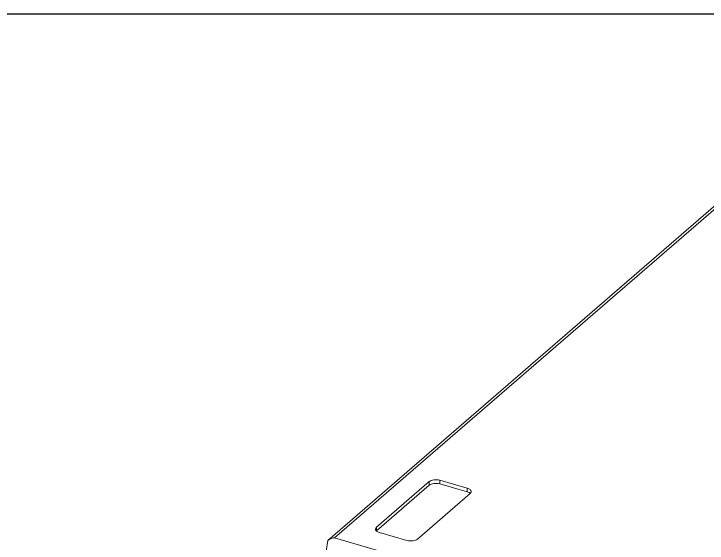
# Model space of a CAD drawing. Header units: millimetres. Extents: x 0 to 3564, y 0 to 2520.
# Drawn here: x 1154.6 to 1654.2, y 2138.5 to 2520 of the extents above; entities that cross this region are included whole.
import ezdxf

# ---------------------------------------------------------------- set-up
doc = ezdxf.new("R2010")
doc.units = ezdxf.units.MM
doc.layers.get('0').update_dxf_attribs({"lineweight": 13})
doc.layers.add('图框', color=7, linetype='Continuous')

# ---------------------------------------------------------------- blocks, each defined once
blk = doc.blocks.new('A4-H')
at = {"layer": '图框'}
blk.add_lwpolyline([(0, 210.021), (297, 210.021), (297, 0), (0, 0)], close=True, dxfattribs=at)

msp = doc.modelspace()

# ---------------------------------------------------------------- linework, layer by layer
for p, q in [((1380.92, 2140.34), (1698.85, 2415.67)), ((1385.66, 2142.16), (1700.66, 2414.95)), ((1461.45, 2181.19), (1461.45, 2183.79)), ((1461.45, 2183.79), (1481.36, 2178.04)), ((1415.93, 2149.87), (1453.93, 2182.78)), ((1453.93, 2180.18), (1415.93, 2147.27)), ((1453.93, 2180.18), (1453.93, 2182.78)), ((1481.36, 2175.44), (1461.45, 2181.19)), ((1483.38, 2174.28), (1445.38, 2141.37)), ((1481.36, 2175.44), (1481.36, 2178.04)), ((1415.93, 2147.27), (1415.93, 2149.87)), ((1437.86, 2140.37), (1417.95, 2146.12)), ((1379.66, 2132.63), (1380.84, 2140.25)), ((1380.84, 2140.25), (1380.92, 2140.34)), ((1779.7, 2028.41), (1385.66, 2142.16))]:
    msp.add_line(p, q)
msp.add_ellipse((1379.66, 2132.63), major_axis=(6.51, 9.29), ratio=0.379144, start_param=6.412444, end_param=7.197842)
for points, knots in [([(1453.93, 2182.78), (1454.34, 2183.14), (1455.44, 2183.7), (1457.32, 2184.14), (1459.39, 2184.2), (1460.78, 2183.98), (1461.45, 2183.79)], [0, 0, 0, 0, 0.208421, 0.462084, 0.736249, 1, 1, 1, 1]), ([(1461.45, 2181.19), (1460.78, 2181.38), (1459.39, 2181.6), (1457.32, 2181.54), (1455.44, 2181.11), (1454.34, 2180.54), (1453.93, 2180.18)], [0, 0, 0, 0, 0.263783, 0.53791, 0.791554, 1, 1, 1, 1]), ([(1481.36, 2178.04), (1481.75, 2177.92), (1482.47, 2177.66), (1483.36, 2177.11), (1483.96, 2176.44), (1484.11, 2175.9), (1484.11, 2175.66)], [0, 0, 0, 0, 0.316043, 0.586252, 0.809351, 1, 1, 1, 1]), ([(1482.7, 2174.9), (1482.6, 2174.95), (1482.17, 2175.17), (1481.72, 2175.34), (1481.36, 2175.44)], [0, 0, 0, 0, 0.23487, 1, 1, 1, 1]), ([(1483.47, 2174.35), (1483.42, 2174.4), (1483.18, 2174.61), (1482.91, 2174.78), (1482.7, 2174.9)], [0, 0, 0, 0, 0.233967, 1, 1, 1, 1]), ([(1484.11, 2175.66), (1484.11, 2175.41), (1483.96, 2174.87), (1483.59, 2174.47), (1483.38, 2174.28)], [0, 0, 0, 0, 0.460759, 1, 1, 1, 1]), ([(1415.2, 2148.5), (1415.2, 2148.74), (1415.35, 2149.28), (1415.71, 2149.68), (1415.93, 2149.87)], [0, 0, 0, 0, 0.460759, 1, 1, 1, 1]), ([(1417.95, 2146.12), (1417.55, 2146.23), (1416.84, 2146.49), (1415.95, 2147.05), (1415.35, 2147.71), (1415.2, 2148.25), (1415.2, 2148.5)], [0, 0, 0, 0, 0.316043, 0.586252, 0.809351, 1, 1, 1, 1]), ([(1445.38, 2141.37), (1444.97, 2141.02), (1443.87, 2140.45), (1441.99, 2140.02), (1439.92, 2139.95), (1438.52, 2140.17), (1437.86, 2140.37)], [0, 0, 0, 0, 0.208421, 0.462084, 0.736249, 1, 1, 1, 1])]:
    msp.add_open_spline(points, degree=3, knots=knots)

# ---------------------------------------------------------------- block references
at = {"layer": '图框', "xscale": 11.99895590440453, "yscale": 11.99895590440453, "zscale": 11.99895590440453}
msp.add_blockref('A4-H', (0, 0), dxfattribs=at)

doc.saveas('drawing.dxf')
